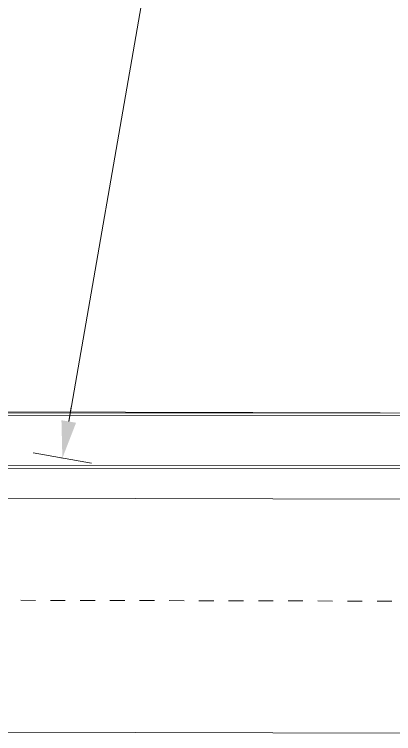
# Model space of a CAD drawing. Header units: metres. Extents: x -1150 to -1098, y 3 to 550.
# Drawn here: x -1105.828 to -1103.274, y 507.691 to 512.532 of the extents above; entities that cross this region are included whole.
import ezdxf

# ---------------------------------------------------------------- set-up
doc = ezdxf.new("R2010")
doc.units = ezdxf.units.M
doc.linetypes.add('JacobsDash', pattern=[0.0045, 0.003, -0.0015])
doc.linetypes.add('JacobsGridLine', pattern=[0.0145, 0.01, -0.001, 0.0025, -0.001])
for name, color, linetype, lineweight in [('A-ANNO-NOTE', 7, 'Continuous', 9), ('A-DETL-GENF', 7, 'Continuous', 9), ('A-FLOR', 7, 'Continuous', 50), ('S-BEAM', 7, 'Continuous', 50), ('S-BEAM-HDLN', 7, 'JacobsDash', 18), ('S-GRID', 7, 'Continuous', 9)]:
    doc.layers.add(name, color=color, linetype=linetype, lineweight=lineweight)

# ---------------------------------------------------------------- blocks, each defined once
blk = doc.blocks.new('03_SFR_ACS_Abutment_BR08_Retaining wall CS - ABUTMENT SOUTH WEST_B08-7985321-DRG-2873131 - DECK REINFORCEMENT PLAN')
at = {"layer": 'S-BEAM', "lineweight": 13}
blk.add_line((-1111.3868, 507.7129), (-1101.4073, 507.6909), dxfattribs=at)
blk = doc.blocks.new('T2DExtentArrowReinf_v1 - Extent-7463178-DRG-2873131 - DECK REINFORCEMENT PLAN')
at = {"layer": 'A-DETL-GENF'}
for p, q in [((0.25, 0), (34.91, 0)), ((35.16, -0.01), (35.16, 0))]:
    blk.add_line(p, q, dxfattribs=at)

msp = doc.modelspace()

# ---------------------------------------------------------------- hatches: boundary and pattern name
at = {"layer": 'A-ANNO-NOTE', "lineweight": 5}
msp.add_hatch(color=256, dxfattribs=at).paths.add_polyline_path([(-1105.5046, 509.5454), (-1105.4124, 509.7831), (-1105.5109, 509.8003), (-1105.5108, 509.7962)])

# ---------------------------------------------------------------- linework, layer by layer
at = {"layer": 'A-ANNO-NOTE'}
for p, q in [((-1105.4616, 509.7917), (-1105.4445, 509.8902)), ((-1105.7016, 509.5797), (-1105.3075, 509.5111))]:
    msp.add_line(p, q, dxfattribs=at)
at = {"layer": 'A-FLOR', "color": 252, "lineweight": 13, "true_color": 0x888888}
for p, q in [((-1111.1765, 509.853), (-1101.4032, 509.8454)), ((-1111.1764, 509.8708), (-1103.3639, 509.8509)), ((-1101.4032, 509.8304), (-1111.1765, 509.8378)), ((-1111.1768, 509.4823), (-1101.4039, 509.4742)), ((-1111.1767, 509.5001), (-1101.4038, 509.4921)), ((-1111.1769, 509.2867), (-1101.4042, 509.2658))]:
    msp.add_line(p, q, dxfattribs=at)
at = {"layer": 'S-GRID', "linetype": 'JacobsGridLine', "lineweight": 18}
msp.add_line((-1111.3849, 508.6004), (-1100.0455, 508.5754), dxfattribs=at)

# ---------------------------------------------------------------- block references
at = {"layer": 'A-DETL-GENF', "rotation": 260.1169774653487}
msp.add_blockref('T2DExtentArrowReinf_v1 - Extent-7463178-DRG-2873131 - DECK REINFORCEMENT PLAN', (-1099.4698, 544.1836), dxfattribs=at)
at = {"layer": 'S-BEAM-HDLN', "lineweight": 13}
msp.add_blockref('03_SFR_ACS_Abutment_BR08_Retaining wall CS - ABUTMENT SOUTH WEST_B08-7985321-DRG-2873131 - DECK REINFORCEMENT PLAN', (0, 0), dxfattribs=at)

doc.saveas('drawing.dxf')
